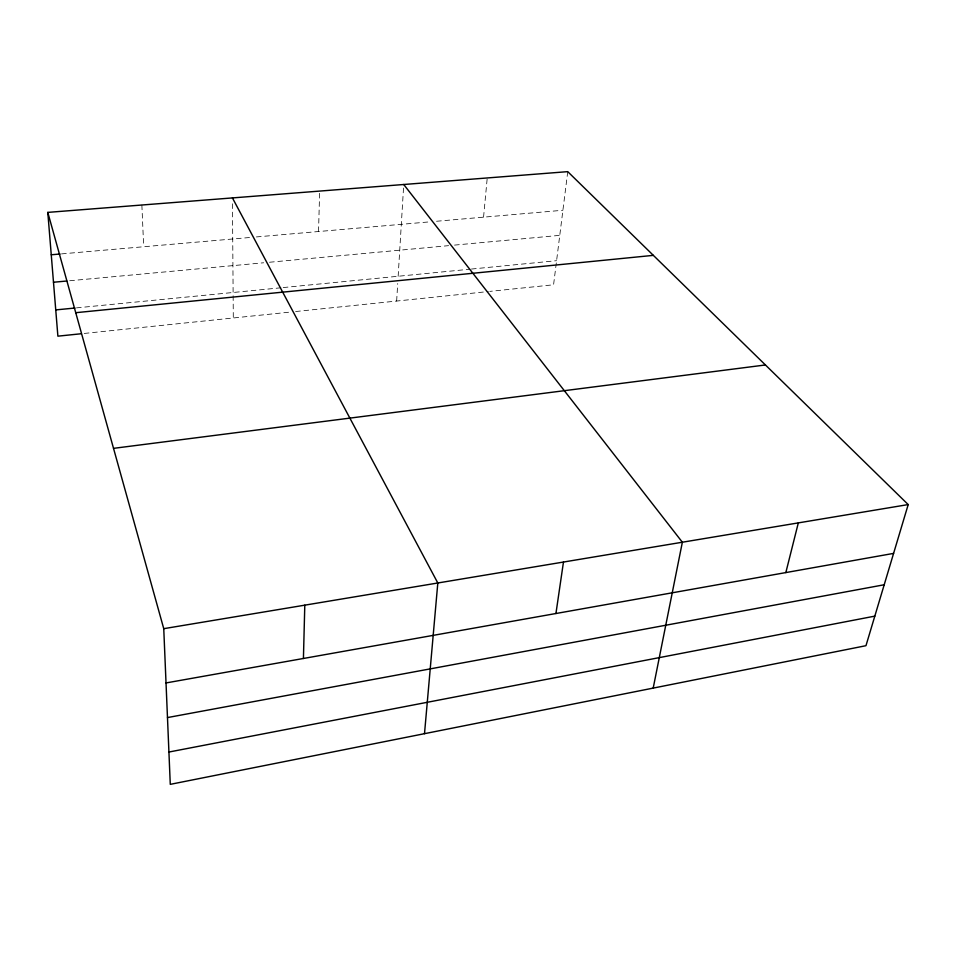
<?xml version="1.0" encoding="UTF-8"?>
<svg xmlns="http://www.w3.org/2000/svg" width="956" height="956" viewBox="0 0 956 956"><rect width="100%" height="100%" fill="white"/><g stroke="black" fill="none" stroke-linecap="round" stroke-linejoin="round"><path stroke-width="0.72" stroke-dasharray="4.78 3.58" d="M318.539 231.519L319.651 191.081M396.644 301.056L397.708 283.55M398.15 276.26L403.731 184.496M483.557 217.167L487.237 177.959M567.745 171.65L553.572 284.78L489.819 291.389M84.236 333.441L289.692 312.134M295.619 311.525L488.337 291.544M76.468 307.88L281.733 287.708M283.203 287.565L469.97 269.198M471.439 269.054L556.595 260.689M69.704 280.753L263.653 262.781M269.508 262.243L448.591 245.656M454.518 245.106L559.762 235.355M61.519 253.89L250.484 237.446M256.399 236.933L429.208 221.9M436.557 221.254L562.905 210.26M141.87 205.014L143.687 246.732M232.475 203.783L233.3 317.99"/><path stroke-width="1.43" d="M303.422 658.481L304.797 605.16M424.5 733.682L437.812 582.993L232.428 197.916M555.938 613.513L563.466 562.044M653.199 688.105L682.357 542.219L403.731 184.496M785.832 572.584L798.32 522.884M908.2 504.577L865.969 645.694L170.276 784.35L163.751 628.678L47.8 212.387L567.745 171.65L908.2 504.577L163.751 628.678M168.913 752.037L874.824 616.13M167.479 717.574L884.204 584.761M166.021 682.942L893.597 553.393M113.525 448.352L765.433 364.965M81.308 333.74L57.886 336.165L47.8 212.387M55.747 309.911L74.986 308.023M75.739 312.696L653.354 255.36M53.488 282.247L66.753 281.016M51.254 254.774L60.061 254.009"/></g></svg>
